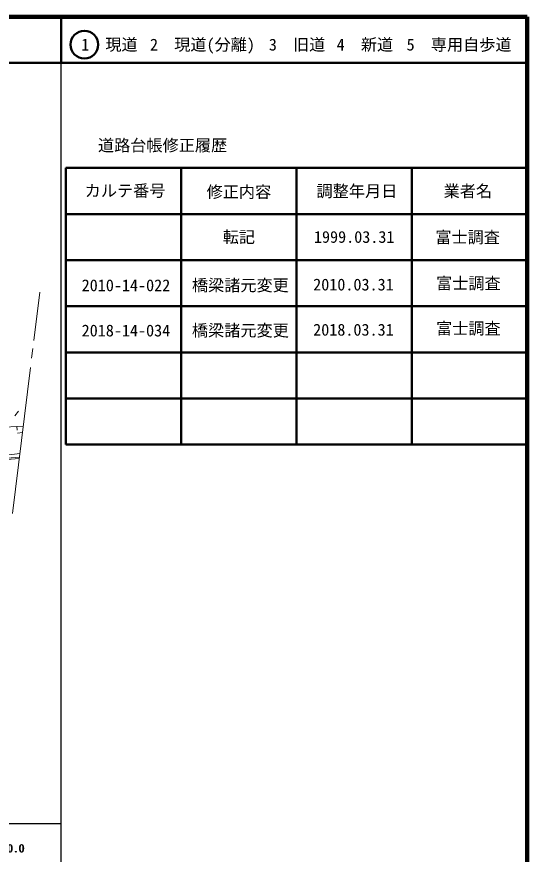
# Model space of a CAD drawing. Units: millimetres, scale not verified. Extents: x 40000 to 680000, y 20000 to 380000.
# Drawn here: x 569370 to 680000, y 198357 to 380000 of the extents above; entities that cross this region are included whole.
import ezdxf
from ezdxf.enums import TextEntityAlignment as Align

# ---------------------------------------------------------------- set-up
doc = ezdxf.new("R2010")
doc.units = ezdxf.units.MM
doc.header["$LTSCALE"] = 1000
for name, color, linetype, lineweight in [('M-BGD', 7, 'Continuous', 13), ('M-BMK-SRVR', 3, 'Continuous', 13), ('M-TTL', 2, 'Continuous', 140), ('M-TTL-BAND', 7, 'Continuous', 25), ('M-TTL-FRAM', 2, 'Continuous', 50), ('M-TTL-LINE', 7, 'Continuous', 50)]:
    doc.layers.add(name, color=color, linetype=linetype, lineweight=lineweight)
doc.layers.add('M-TTL-TXT', color=7, linetype='Continuous')
doc.styles.add('ＭＳ ゴシック', font='')
doc.styles.get('ＭＳ ゴシック').set_extended_font_data('MS Gothic')

msp = doc.modelspace()

# ---------------------------------------------------------------- linework, layer by layer
at = {"layer": 'M-BGD'}
for p, q in [((568977, 293458), (569727, 294458)), ((570774, 291198), (562222, 290740)), ((569432, 290334), (569389, 291124)), ((569533, 289656), (570610, 289862)), ((562489, 284398), (570050, 285291)), ((569952, 284489), (564427, 284054)), ((569976, 284190), (564506, 283759))]:
    msp.add_line(p, q, dxfattribs=at)
at = {"layer": 'M-BMK-SRVR'}
for p, q in [((574336, 320276), (573055, 309818)), ((572837, 308039), (572580, 305941)), ((572332, 303917), (568450, 272226))]:
    msp.add_line(p, q, dxfattribs=at)
at = {"layer": 'M-TTL'}
for p, q in [((680000, 380000), (40000, 380000)), ((680000, 20000), (680000, 380000))]:
    msp.add_line(p, q, dxfattribs=at)
at = {"layer": 'M-TTL-BAND'}
for p, q in [((579000, 20000), (579000, 370000)), ((40000, 205000), (579000, 205000))]:
    msp.add_line(p, q, dxfattribs=at)
at = {"layer": 'M-TTL-FRAM'}
for p, q in [((580000, 347197), (580000, 287197)), ((580000, 347197), (680000, 347197)), ((580000, 287197), (680000, 287197))]:
    msp.add_line(p, q, dxfattribs=at)
at = {"layer": 'M-TTL-LINE'}
for p, q in [((579000, 380000), (579000, 370000)), ((40000, 370000), (680000, 370000)), ((605000, 347197), (605000, 287197)), ((630000, 347197), (630000, 287197)), ((655000, 347197), (655000, 287197)), ((580000, 337197), (680000, 337197)), ((580000, 327197), (680000, 327197)), ((580000, 317197), (680000, 317197)), ((580000, 307197), (680000, 307197)), ((580000, 297197), (680000, 297197))]:
    msp.add_line(p, q, dxfattribs=at)
msp.add_circle((584031, 373958), 3000, dxfattribs=at)

# ---------------------------------------------------------------- texts
at = {"layer": 'M-TTL-BAND', "style": 'ＭＳ ゴシック'}
for p in [(567844, 198195), (568000, 198195)]:
    msp.add_text('500.0', height=1833, dxfattribs=at).set_placement(p, align=Align.BOTTOM_CENTER)
at = {"layer": 'M-TTL-TXT', "style": 'ＭＳ ゴシック'}
for s, p in [('1\u3000現道', (589448, 373958)), ('2\u3000現道(分離)', (609619, 373958)), ('3\u3000旧道', (630121, 373958)), ('4\u3000新道', (644824, 373958)), ('5\u3000専用自歩道', (665228, 373958)), ('道路台帳修正履歴', (600968, 352113)), ('カルテ番号', (592839, 342277)), ('修正内容', (617509, 342023)), ('調整年月日', (643089, 342197)), ('業者名', (667134, 342197)), ('転記', (617500, 332245)), ('1999.03.31', (642500, 332245)), ('富士調査', (667077, 332189)), ('橋梁諸元変更', (617833, 321764)), ('富士調査', (667243, 322195)), ('2010-14-022', (593034, 321753)), ('2010.03.31', (642333, 321919)), ('2018-14-034', (593034, 311951)), ('橋梁諸元変更', (617833, 311962)), ('2018.03.31', (642333, 312117)), ('富士調査', (667243, 312394))]:
    msp.add_text(s, height=2566, dxfattribs=at).set_placement(p, align=Align.MIDDLE_CENTER)

doc.saveas('drawing.dxf')
